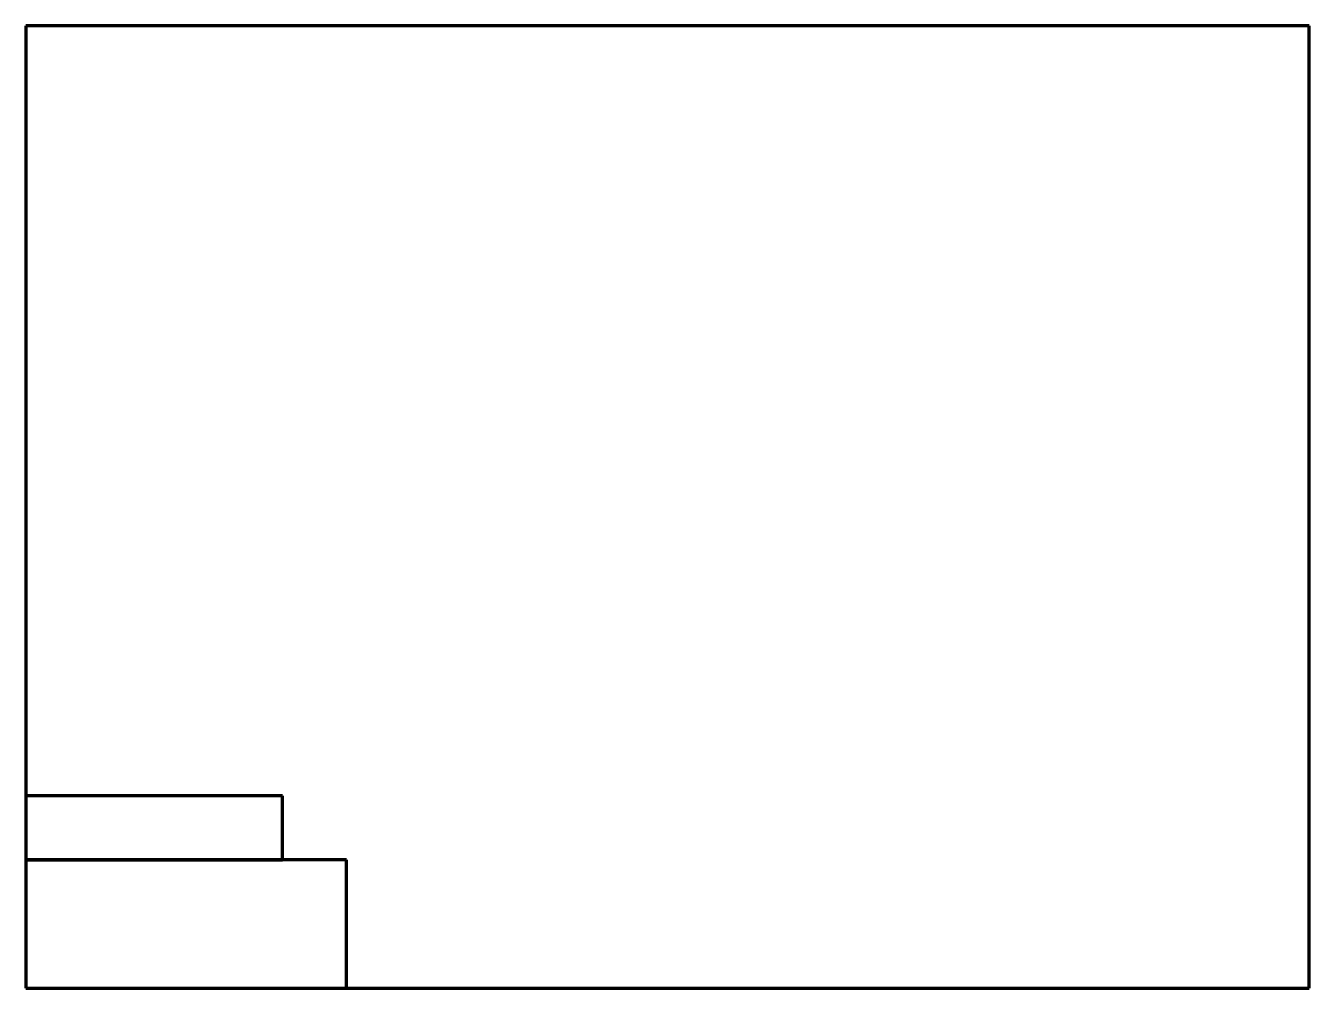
# Model space of a CAD drawing. Extents: x 0 to 2000, y 0 to 1500.
import ezdxf

# ---------------------------------------------------------------- set-up
doc = ezdxf.new("R2010")
doc.units = 0
doc.layers.add('partlayer', color=5, linetype='CONTINUOUS', lineweight=100)
doc.layers.add('platelayer', color=1, linetype='CONTINUOUS', lineweight=100)

msp = doc.modelspace()

# ---------------------------------------------------------------- linework, layer by layer
at = {"layer": 'partlayer'}
for p, q in [((400, 300), (0, 300)), ((0, 300), (0, 200)), ((400, 200), (400, 300)), ((500, 200), (0, 200)), ((0, 200), (0, 0)), ((0, 200), (400, 200)), ((500, 0), (500, 200)), ((0, 0), (500, 0))]:
    msp.add_line(p, q, dxfattribs=at)
at = {"layer": 'platelayer'}
for p, q in [((2000, 1500), (0, 1500)), ((0, 1500), (0, 0)), ((2000, 0), (2000, 1500)), ((0, 0), (2000, 0))]:
    msp.add_line(p, q, dxfattribs=at)

doc.saveas('drawing.dxf')
